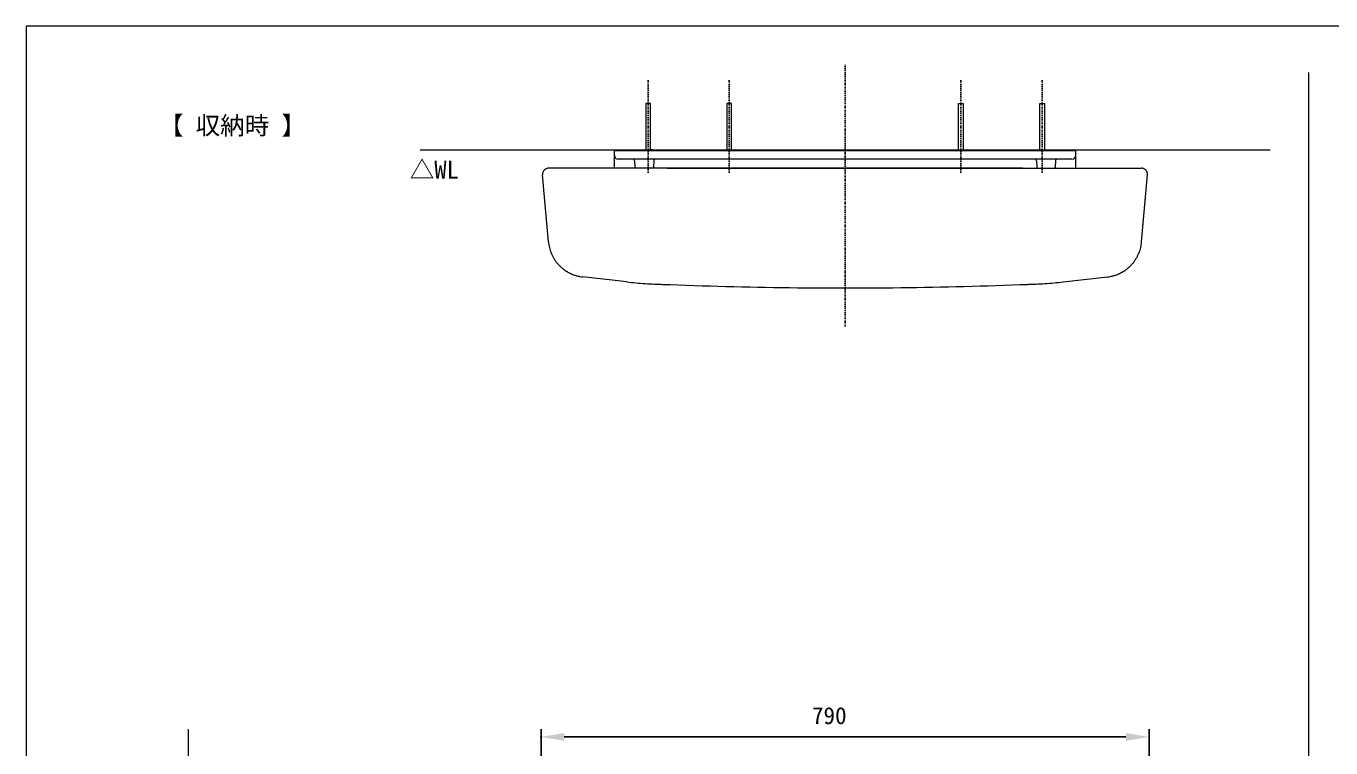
# Model space of a CAD drawing. Units: millimetres, scale not verified. Extents: x -203 to 203, y -143 to 143.
# Drawn here: x -198 to -29.1, y 44.6 to 138 of the extents above; entities that cross this region are included whole.
import ezdxf
from ezdxf.enums import TextEntityAlignment as Align

# ---------------------------------------------------------------- set-up
doc = ezdxf.new("R2010")
doc.units = ezdxf.units.MM
doc.header["$LTSCALE"] = 0.5
doc.header["$PDMODE"] = 32
doc.header["$PDSIZE"] = 0.1
doc.linetypes.add('USER2', pattern=[0.629921, 0.393701, -0.07874, 0.07874, -0.07874])
for name, color, linetype, lineweight in [('0-1_DIMENSION_LINES$02_DIMENSI', 7, 'Continuous', 25), ('0-4_図面_FORMAT$01_WAKU$OUT_LINE', 6, 'Continuous', 18), ('0-8_DIMENSION_LINES$03_LINES', 7, 'Continuous', 18), ('0-A_DIMENSION_LINES$04_SUB_LIN', 4, 'Continuous', 18), ('0-B_DIMENSION_LINES$01_CENTER_', 7, 'USER2', 25)]:
    doc.layers.add(name, color=color, linetype=linetype, lineweight=lineweight)
doc.layers.add('0-2_DEFPOINTS', color=7, linetype='Continuous')
doc.styles.add('ＭＳ ゴシック', font='')
doc.styles.get('ＭＳ ゴシック').set_extended_font_data('MS Gothic')

# ---------------------------------------------------------------- blocks, each defined once
blk = doc.blocks.new('D8')
at = {"layer": '0-1_DIMENSION_LINES$02_DIMENSI'}
for p, q in [((3277.306, 2000.36), (3277.306, 2054)), ((3434.676, 2000.36), (3434.676, 2054)), ((3428.676, 2052), (3283.305, 2052))]:
    blk.add_line(p, q, dxfattribs=at)
for points in [[(3283.305, 2053), (3283.305, 2051), (3277.306, 2052)], [(3428.676, 2051), (3428.676, 2053), (3434.676, 2052)]]:
    blk.add_solid(points, dxfattribs=at)
at = {"layer": '0-2_DEFPOINTS'}
for p in [(3277.306, 2052), (3277.306, 1997.36), (3434.676, 1997.36)]:
    blk.add_point(p, dxfattribs=at)
at = {"layer": '0-1_DIMENSION_LINES$02_DIMENSI', "style": 'ＭＳ ゴシック'}
blk.add_text('790', height=4.399, dxfattribs=at).set_placement((3347.419, 2054), align=Align.BOTTOM_LEFT)

msp = doc.modelspace()

# ---------------------------------------------------------------- linework, layer by layer
at = {"layer": '0-4_図面_FORMAT$01_WAKU$OUT_LINE'}
for p, q in [((-198, 138), (-198, -138)), ((198, 138), (-198, 138))]:
    msp.add_line(p, q, dxfattribs=at)
at = {"layer": '0-8_DIMENSION_LINES$03_LINES'}
for p, q in [((-32, -108), (-32, 132)), ((-147, 122), (-37, 122)), ((-121.8571, 121.92), (-62.1429, 121.92)), ((-121.8571, 119.6105), (-121.8571, 121.92)), ((-116.934, 122), (-117.534, 122)), ((-62.1429, 119.6105), (-62.1429, 121.92)), ((-62.6435, 120.77), (-121.3571, 120.77)), ((-63.6548, 120.77), (-120.3571, 120.77)), ((-119.246, 120.5805), (-119.2022, 119.7438)), ((-66.7048, 120.77), (-117.3072, 120.77)), ((-116.5662, 120.77), (-117.3072, 120.77)), ((-116.7659, 120.5805), (-116.8097, 119.7438)), ((-66.006, 120.77), (-67.4458, 120.77)), ((-67.246, 120.5805), (-67.2022, 119.7438)), ((-64.5662, 120.77), (-65.1798, 120.77)), ((-64.7659, 120.5805), (-64.8097, 119.7438)), ((-130.3884, 110.0733), (-131.1467, 118.7406)), ((-126.922, 119.6105), (-130.3498, 119.6105)), ((-121.4202, 119.6105), (-124.4606, 119.6105)), ((-121.4202, 119.6105), (-124.4606, 119.6105)), ((-114.9532, 119.6105), (-121.4202, 119.6105)), ((-114.9532, 119.6105), (-121.4202, 119.6105)), ((-115.0165, 119.6105), (-68.9917, 119.6105)), ((-69.055, 119.6105), (-114.9532, 119.6105)), ((-114.9532, 119.6105), (-69.055, 119.6105)), ((-92.0041, 119.6105), (-90.144, 119.6105)), ((-69.055, 119.6105), (-62.588, 119.6105)), ((-69.055, 119.6105), (-62.588, 119.6105)), ((-62.588, 119.6105), (-59.5476, 119.6105)), ((-59.5476, 119.6105), (-54.7996, 119.6105)), ((-57.0862, 119.6105), (-53.6584, 119.6105)), ((-56.2134, 119.6105), (-53.6584, 119.6105)), ((-53.6198, 110.0733), (-52.8615, 118.7406)), ((-130.388, 110.0706), (-130.3884, 110.0733)), ((-130.3876, 110.0685), (-130.388, 110.0706)), ((-53.6206, 110.0685), (-53.6201, 110.0706)), ((-53.6201, 110.0706), (-53.6198, 110.0733)), ((-120.2435, 104.8928), (-125.9697, 105.5408)), ((-63.7647, 104.8928), (-58.0385, 105.5408)), ((-177, -98), (-177, 47))]:
    msp.add_line(p, q, dxfattribs=at)
for points in [[(-118.9, 121.92), (-118.9, 122), (-65.1, 122)], [(-65.1, 122), (-65.1, 121.92), (-65.1, 122)], [(-115.0165, 119.6105), (-121.617, 119.6105), (-126.922, 119.6105)], [(-68.9917, 119.6105), (-62.3912, 119.6105), (-57.0862, 119.6105)], [(-62.588, 119.6105), (-59.5476, 119.6105), (-56.2134, 119.6105)]]:
    msp.add_lwpolyline(points, dxfattribs=at)
for centre, radius, start, end in [((-121.3571, 121.27), 0.5, 180, 270), ((-119.4458, 120.57), 0.2, 3, 90), ((-116.5671, 120.5697), 0.1991, 162.33181, 176.90025), ((-116.5628, 120.5685), 0.2035, 148.14835, 162.37386), ((-116.5672, 120.5714), 0.1983, 133.56114, 148.18927), ((-116.5675, 120.5711), 0.1983, 118.81096, 133.43906), ((-116.5648, 120.5666), 0.2036, 104.6268, 118.85187), ((-116.5658, 120.5709), 0.1991, 90.10133, 104.66886), ((-67.4458, 120.57), 0.2, 3, 90), ((-64.567, 120.5696), 0.1993, 162.31705, 176.8745), ((-64.5627, 120.5684), 0.2037, 148.14258, 162.35909), ((-64.5671, 120.5713), 0.1984, 133.5633, 148.18343), ((-64.5675, 120.5711), 0.1983, 118.82007, 133.44162), ((-64.5649, 120.5666), 0.2035, 104.6354, 118.86111), ((-64.5659, 120.571), 0.1989, 90.10196, 104.67733), ((-62.6435, 121.27), 0.5, 270, 0), ((-130.351, 118.8099), 0.7987, 177.04843, 184.97714), ((-130.3446, 118.8097), 0.8051, 169.19281, 177.057), ((-130.3521, 118.8112), 0.7975, 161.26062, 169.20132), ((-130.3519, 118.8108), 0.7978, 153.29713, 161.23451), ((-130.3454, 118.8077), 0.805, 145.43975, 153.30593), ((-130.3514, 118.8119), 0.7977, 137.50944, 145.44855), ((-130.3516, 118.8116), 0.7977, 129.54425, 137.48315), ((-130.3468, 118.806), 0.8051, 121.68789, 129.55304), ((-130.3504, 118.8121), 0.7981, 113.76122, 121.69669), ((-130.3508, 118.8122), 0.7978, 105.79669, 113.73522), ((-130.3486, 118.8049), 0.8054, 97.94292, 105.80519), ((-130.3494, 118.8113), 0.799, 90.02453, 97.95149), ((-118.7029, 119.77), 0.5, 183, 198.60488), ((-117.3091, 119.77), 0.5, 341.39512, 357), ((-66.7029, 119.77), 0.5, 183, 198.60488), ((-65.3091, 119.77), 0.5, 341.39512, 357), ((-53.6588, 118.8113), 0.799, 82.04851, 89.97547), ((-53.6595, 118.8049), 0.8054, 74.19481, 82.05708), ((-53.6574, 118.8122), 0.7978, 66.26478, 74.20331), ((-53.6578, 118.8121), 0.7981, 58.30331, 66.23878), ((-53.6614, 118.806), 0.8051, 50.44696, 58.31211), ((-53.6566, 118.8116), 0.7977, 42.51685, 50.45575), ((-53.6568, 118.8119), 0.7977, 34.55145, 42.49056), ((-53.6627, 118.8077), 0.805, 26.69407, 34.56025), ((-53.6563, 118.8108), 0.7978, 18.76549, 26.70287), ((-53.6561, 118.8112), 0.7975, 10.79868, 18.73938), ((-53.6636, 118.8097), 0.8051, 2.943, 10.80719), ((-53.6572, 118.8099), 0.7987, 355.02286, 2.95157), ((-125.4088, 110.5093), 4.9986, 185.06073, 189.15421), ((-58.5993, 110.5093), 4.9986, 350.84579, 354.93927), ((-125.398, 110.5109), 5.0096, 189.15292, 193.23743), ((-125.4118, 110.5075), 4.9954, 193.23616, 197.33229), ((-125.4119, 110.5079), 4.9954, 197.33645, 201.50773), ((-125.3981, 110.5132), 5.0102, 201.50638, 205.66528), ((-125.4081, 110.5083), 4.999, 205.66393, 209.83217), ((-58.6001, 110.5083), 4.999, 330.16783, 334.33607), ((-58.6101, 110.5132), 5.0102, 334.33472, 338.49362), ((-58.5963, 110.5079), 4.9954, 338.49227, 342.66355), ((-58.5964, 110.5075), 4.9954, 342.66771, 346.76384), ((-58.6102, 110.5109), 5.0096, 346.76257, 350.84708), ((-125.4114, 110.5068), 4.9954, 209.83659, 211.77344), ((-125.4022, 110.5125), 5.0063, 211.77329, 213.70597), ((-125.3983, 110.515), 5.0109, 213.70582, 215.63668), ((-125.4129, 110.5049), 4.9931, 215.63937, 218.10711), ((-125.4076, 110.5091), 4.9999, 218.10683, 220.57119), ((-125.4093, 110.5075), 4.9976, 220.57091, 223.03643), ((-125.4138, 110.5035), 4.9915, 223.03809, 225.0659), ((-125.4049, 110.5124), 5.0041, 225.06574, 227.08843), ((-125.4005, 110.5172), 5.0106, 227.08828, 229.10835), ((-125.4169, 110.4983), 4.9856, 229.10877, 230.94474), ((-125.4106, 110.506), 4.9955, 230.94462, 232.77694), ((-125.4077, 110.5099), 5.0004, 232.77682, 234.60735), ((-125.3937, 110.5295), 5.0245, 234.60705, 236.37231), ((-58.6145, 110.5295), 5.0245, 303.62769, 305.39295), ((-58.6005, 110.5099), 5.0004, 305.39265, 307.22318), ((-58.5975, 110.506), 4.9955, 307.22306, 309.05538), ((-58.5913, 110.4983), 4.9856, 309.05526, 310.89123), ((-58.6077, 110.5172), 5.0106, 310.89165, 312.91172), ((-58.6033, 110.5124), 5.0041, 312.91157, 314.93426), ((-58.5943, 110.5035), 4.9915, 314.9341, 316.96191), ((-58.5989, 110.5075), 4.9976, 316.96357, 319.42909), ((-58.6006, 110.5091), 4.9999, 319.42881, 321.89317), ((-58.5952, 110.5049), 4.9931, 321.89289, 324.36063), ((-58.6098, 110.515), 5.0109, 324.36332, 326.29418), ((-58.606, 110.5125), 5.0063, 326.29403, 328.22671), ((-58.5967, 110.5068), 4.9954, 328.22656, 330.16341), ((-125.4019, 110.5172), 5.0098, 236.3722, 238.14265), ((-125.4122, 110.5006), 4.9902, 238.14255, 239.91994), ((-125.3994, 110.5224), 5.0154, 239.91788, 243.19266), ((-125.4061, 110.5089), 5.0003, 243.19204, 246.47654), ((-125.4178, 110.4818), 4.9709, 246.47596, 249.78009), ((-125.4077, 110.5106), 5.0014, 249.78471, 254.37265), ((-125.4039, 110.5235), 5.0148, 254.37084, 258.94641), ((-125.4072, 110.5057), 4.9966, 258.94461, 263.53685), ((-114.6216, 154.5742), 49.9985, 263.54392, 264.91042), ((-114.6207, 154.5839), 50.0082, 264.91037, 266.2766), ((-69.3875, 154.5839), 50.0082, 273.7234, 275.08963), ((-69.3866, 154.5742), 49.9985, 275.08958, 276.45608), ((-58.601, 110.5057), 4.9966, 276.46315, 281.05539), ((-58.6043, 110.5235), 5.0148, 281.05359, 285.62916), ((-58.6005, 110.5106), 5.0014, 285.62735, 290.21529), ((-58.5904, 110.4818), 4.9709, 290.21991, 293.52404), ((-58.6021, 110.5089), 5.0003, 293.52346, 296.80796), ((-58.6088, 110.5224), 5.0154, 296.80734, 300.08212), ((-58.596, 110.5006), 4.9902, 300.08006, 301.85745), ((-58.6063, 110.5172), 5.0098, 301.85735, 303.6278), ((-114.6218, 154.5655), 49.9898, 266.27655, 267.64328), ((-92.0079, 704.0456), 599.9351, 267.64331, 269.21468), ((-92.0039, 704.1153), 600.0048, 267.64321, 267.69942), ((-92.0039, 704.1156), 600.0051, 267.69942, 267.75563), ((-92.0039, 704.1153), 600.0048, 267.75563, 267.81184), ((-92.0041, 704.269), 600.1584, 269.21461, 270.78539), ((-92.0003, 704.0454), 599.9348, 270.78532, 272.35669), ((-92.0043, 704.1153), 600.0048, 272.18816, 272.24437), ((-92.0043, 704.1156), 600.0051, 272.24437, 272.30058), ((-92.0043, 704.1153), 600.0048, 272.30058, 272.35679), ((-69.3864, 154.5655), 49.9898, 272.35672, 273.72345)]:
    msp.add_arc(centre, radius, start, end, dxfattribs=at)
at = {"layer": '0-A_DIMENSION_LINES$04_SUB_LIN'}
for p, q in [((-117.8041, 128), (-117.8041, 122)), ((-117.2041, 128), (-117.8041, 128)), ((-117.2041, 122), (-117.2041, 128)), ((-107.3056, 128), (-107.3056, 122)), ((-106.7056, 128), (-107.3056, 128)), ((-106.7056, 122), (-106.7056, 128)), ((-77.3026, 122), (-77.3026, 128)), ((-66.8041, 122), (-66.8041, 128))]:
    msp.add_line(p, q, dxfattribs=at)
for points in [[(-77.3026, 128), (-76.7026, 128), (-76.7026, 122)], [(-66.8041, 128), (-66.2041, 128), (-66.2041, 122)]]:
    msp.add_lwpolyline(points, dxfattribs=at)
at = {"layer": '0-B_DIMENSION_LINES$01_CENTER_'}
for p, q in [((-92.0041, 99.1105), (-92.0041, 133)), ((-117.5041, 131), (-117.5041, 119)), ((-107.0056, 131), (-107.0056, 119)), ((-77.0026, 131), (-77.0026, 119)), ((-66.5041, 131), (-66.5041, 119))]:
    msp.add_line(p, q, dxfattribs=at)

# ---------------------------------------------------------------- block references
at = {"layer": '0-1_DIMENSION_LINES$02_DIMENSI', "xscale": 0.5, "yscale": 0.5}
msp.add_blockref('D8', (-1770, -980), dxfattribs=at)

# ---------------------------------------------------------------- texts
at = {"layer": '0-1_DIMENSION_LINES$02_DIMENSI', "style": 'ＭＳ ゴシック'}
for s, p in [('【 収納時 】', (-180.8117, 123.2663)), ('△WL', (-148.3413, 117.5616))]:
    msp.add_text(s, height=2.328, dxfattribs=at).set_placement(p, align=Align.BOTTOM_LEFT)

doc.saveas('drawing.dxf')
